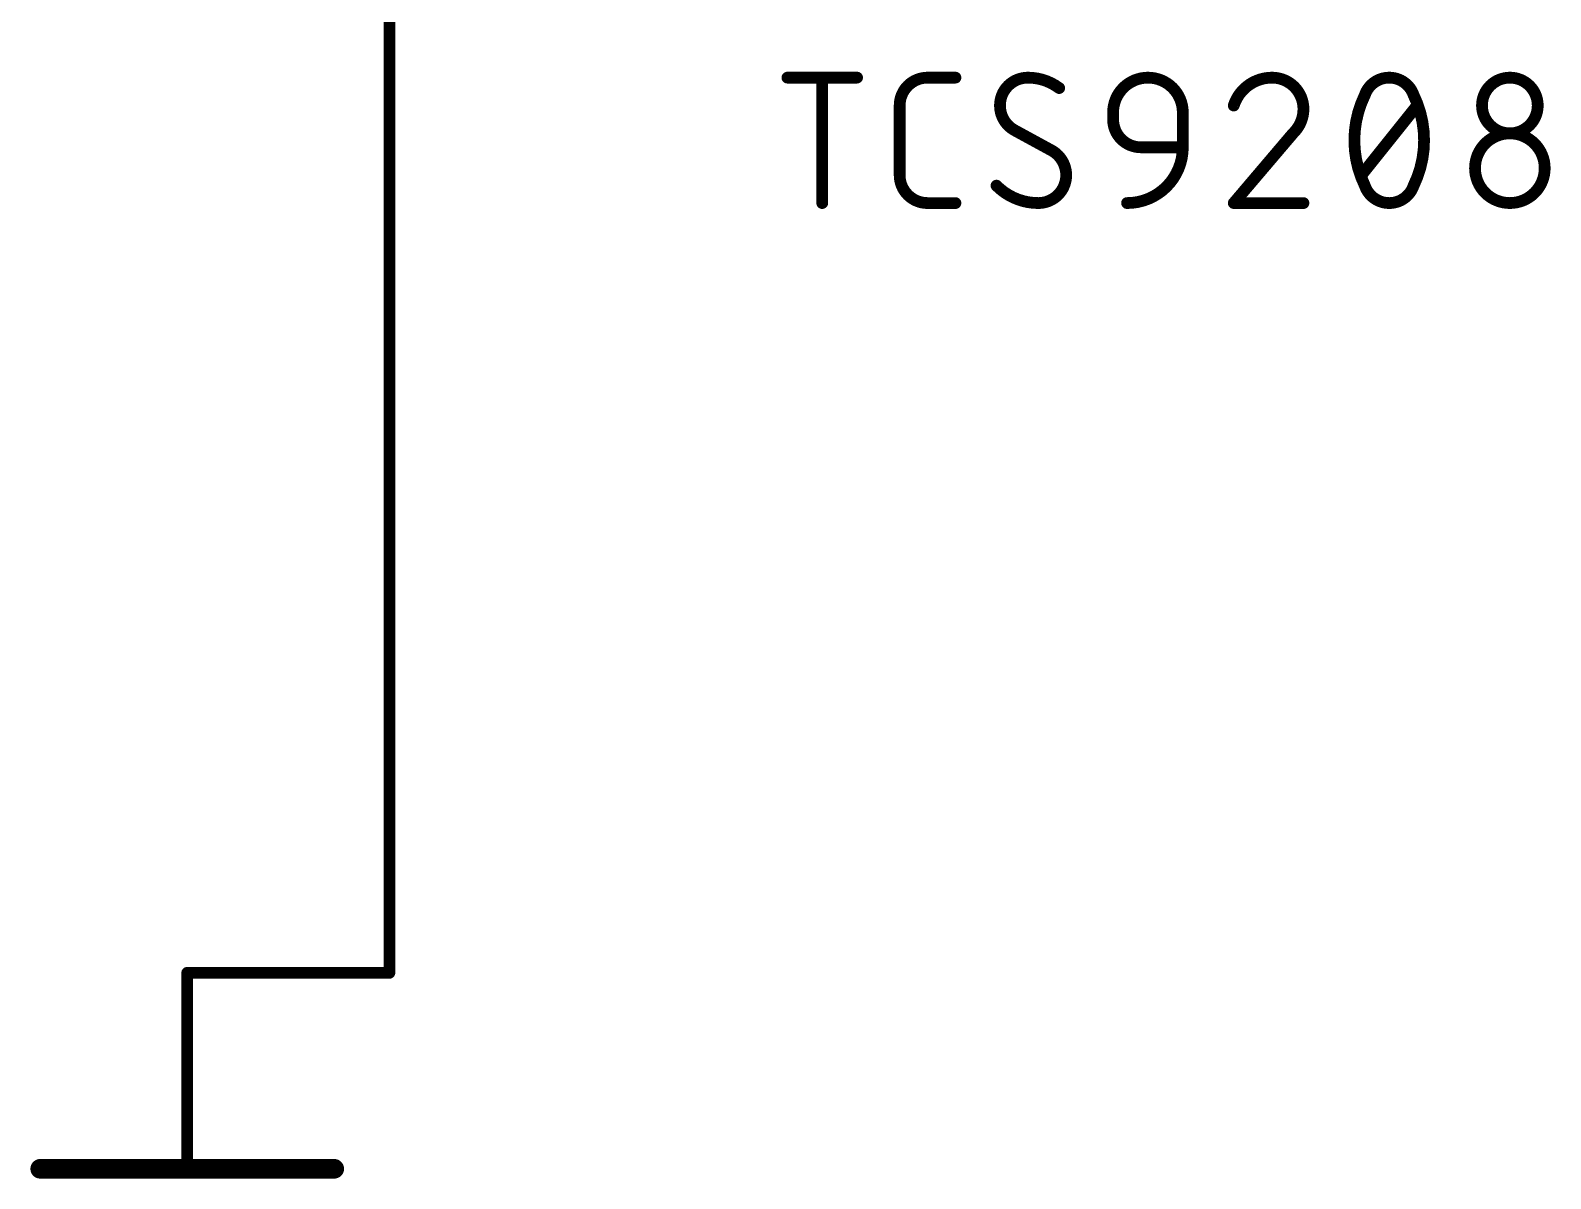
# Model space of a CAD drawing. Extents: x 3 to 264, y 2 to 181.
# Drawn here: x 43.55 to 63.25, y 44.17 to 59.05 of the extents above; entities that cross this region are included whole.
import ezdxf

# ---------------------------------------------------------------- set-up
doc = ezdxf.new("R2010")
doc.units = 0
for name, color, linetype in [('91', 122, 'CONTINUOUS'), ('94', 12, 'CONTINUOUS'), ('97', 251, 'CONTINUOUS')]:
    doc.layers.add(name, color=color, linetype=linetype)

msp = doc.modelspace()

# ---------------------------------------------------------------- linework, layer by layer
at = {"layer": '91', "const_width": 0.1524}
for points in [[(48.2, 64.36), (48.2, 46.84)], [(48.2, 46.84), (45.58, 46.84)]]:
    msp.add_lwpolyline(points, dxfattribs=at)
at = {"layer": '91', "const_width": 0.0762}
for points in [[(45.58, 46.8781, 1), (45.58, 46.8019)], [(48.2, 46.8019, 1), (48.2, 46.8781)], [(48.1619, 46.84, 1), (48.2381, 46.84)]]:
    msp.add_lwpolyline(points, format="xyb", dxfattribs=at)
at = {"layer": '94'}
for points, const_width in [([(45.58, 46.84), (45.58, 44.3)], 0.1524), ([(43.675, 44.3), (47.485, 44.3)], 0.254)]:
    msp.add_lwpolyline(points, dxfattribs=dict(at, const_width=const_width))
for points, const_width in [([(45.6181, 46.84, 1), (45.5419, 46.84)], 0.0762), ([(43.675, 44.3635, 1), (43.675, 44.2365)], 0.127), ([(45.5419, 44.3, 1), (45.6181, 44.3)], 0.0762), ([(47.485, 44.2365, 1), (47.485, 44.3635)], 0.127)]:
    msp.add_lwpolyline(points, format="xyb", dxfattribs=dict(at, const_width=const_width))
at = {"layer": '97', "const_width": 0.1524}
for points in [[(53.3562, 58.4418), (54.2593, 58.4418)], [(53.8078, 56.8162), (53.8078, 58.4418)], [(55.1724, 58.4418), (55.5337, 58.4418)], [(54.8112, 57.1774), (54.8112, 58.0806)], [(60.7932, 57.1774), (61.5157, 58.0806)], [(57.5766, 57.8999), (57.5766, 57.9902)], [(58.4797, 57.9902), (58.4797, 57.5387)], [(56.7881, 57.4935), (56.2914, 57.7645)], [(59.9074, 57.7193), (59.1398, 56.8162)], [(58.4797, 57.5387), (57.9379, 57.5387)], [(55.5337, 56.8162), (55.1724, 56.8162)], [(59.1398, 56.8162), (60.0429, 56.8162)]]:
    msp.add_lwpolyline(points, dxfattribs=at)
at = {"layer": '97'}
for points, const_width in [([(53.3562, 58.4799, 1), (53.3562, 58.4037)], 0.0762), ([(53.8459, 58.4418, 1), (53.7697, 58.4418)], 0.0762), ([(54.2593, 58.4037, 1), (54.2593, 58.4799)], 0.0762), ([(55.1724, 58.4418, 0.4142), (54.8112, 58.0806)], 0.1524), ([(55.1724, 58.4799, 1), (55.1724, 58.4037)], 0.0762), ([(55.1724, 58.4037, 1), (55.1724, 58.4799)], 0.0762), ([(55.5337, 58.4037, 1), (55.5337, 58.4799)], 0.0762), ([(56.472, 58.4418, 0.4142), (56.1108, 58.0806)], 0.1524), ([(56.8784, 58.3063, 0.1623), (56.472, 58.4418)], 0.1524), ([(56.472, 58.4799, 1), (56.472, 58.4037)], 0.0762), ([(56.472, 58.4037, 1), (56.472, 58.4799)], 0.0762), ([(58.4797, 57.9902, 1), (57.5766, 57.9902)], 0.1524), ([(59.6365, 58.4418, 0.3252), (59.1397, 58.0806)], 0.1524), ([(60.0429, 58.0354, 0.4142), (59.6365, 58.4418)], 0.1524), ([(59.6365, 58.4799, 1), (59.6365, 58.4037)], 0.0762), ([(59.6365, 58.4037, 1), (59.6365, 58.4799)], 0.0762), ([(61.1544, 58.4418, 0.3205), (60.8383, 58.216)], 0.1524), ([(61.4705, 58.216, 0.3205), (61.1544, 58.4418)], 0.1524), ([(61.1544, 58.4799, 1), (61.1544, 58.4037)], 0.0762), ([(61.1544, 58.4037, 1), (61.1544, 58.4799)], 0.0762), ([(63.0788, 58.0806, 1), (62.3563, 58.0806)], 0.1524), ([(56.8556, 58.2759, 1), (56.9013, 58.3368)], 0.0762), ([(54.8493, 58.0806, 1), (54.7731, 58.0806)], 0.0762), ([(54.7731, 58.0806, 1), (54.8493, 58.0806)], 0.0762), ([(56.1108, 58.0806, 0.2656), (56.2914, 57.7645)], 0.1524), ([(56.1489, 58.0806, 1), (56.0727, 58.0806)], 0.0762), ([(56.0727, 58.0806, 1), (56.1489, 58.0806)], 0.0762), ([(59.1035, 58.0923, 1), (59.176, 58.0688)], 0.0762), ([(59.9074, 57.7193, 0.2053), (60.0429, 58.0354)], 0.1524), ([(60.081, 58.0354, 1), (60.0048, 58.0354)], 0.0762), ([(60.8383, 58.216, 0.1139), (60.7029, 57.629)], 0.1524), ([(60.8023, 58.2284, 1), (60.8744, 58.2037)], 0.0762), ([(60.8726, 58.1993, 1), (60.8041, 58.2327)], 0.0762), ([(61.606, 57.629, 0.1139), (61.4705, 58.216)], 0.1524), ([(61.5048, 58.2327, 1), (61.4363, 58.1993)], 0.0762), ([(61.4345, 58.2037, 1), (61.5066, 58.2284)], 0.0762), ([(61.5454, 58.0568, 1), (61.4859, 58.1044)], 0.0762), ([(62.3563, 58.0806, 1), (63.0788, 58.0806)], 0.1524), ([(62.3944, 58.0806, 1), (62.3182, 58.0806)], 0.0762), ([(62.3182, 58.0806, 1), (62.3944, 58.0806)], 0.0762), ([(63.1169, 58.0806, 1), (63.0407, 58.0806)], 0.0762), ([(63.0407, 58.0806, 1), (63.1169, 58.0806)], 0.0762), ([(57.6147, 57.9902, 1), (57.5385, 57.9902)], 0.0762), ([(57.5385, 57.9902, 1), (57.6147, 57.9902)], 0.0762), ([(57.5766, 57.8999, 0.4142), (57.9379, 57.5387)], 0.1524), ([(57.6147, 57.8999, 1), (57.5385, 57.8999)], 0.0762), ([(57.5385, 57.8999, 1), (57.6147, 57.8999)], 0.0762), ([(58.5178, 57.9902, 1), (58.4416, 57.9902)], 0.0762), ([(58.4416, 57.9902, 1), (58.5178, 57.9902)], 0.0762), ([(60.0048, 58.0354, 1), (60.081, 58.0354)], 0.0762), ([(56.3096, 57.7979, 1), (56.2731, 57.731)], 0.0762), ([(56.272, 57.7316, 1), (56.3107, 57.7973)], 0.0762), ([(59.8811, 57.7469, 1), (59.9337, 57.6917)], 0.0762), ([(59.9364, 57.6946, 1), (59.8784, 57.744)], 0.0762), ([(63.1691, 57.2678, 1), (62.266, 57.2678)], 0.1524), ([(56.8074, 57.5264, 1), (56.7688, 57.4607)], 0.0762), ([(56.9687, 57.1774, 0.2656), (56.7881, 57.4935)], 0.1524), ([(56.7699, 57.4601, 1), (56.8063, 57.527)], 0.0762), ([(57.7573, 56.8162, 0.4142), (58.4797, 57.5387)], 0.1524), ([(57.9379, 57.5768, 1), (57.9379, 57.5006)], 0.0762), ([(57.9379, 57.5006, 1), (57.9379, 57.5768)], 0.0762), ([(58.5178, 57.5387, 1), (58.4416, 57.5387)], 0.0762), ([(58.4416, 57.5387, 1), (58.5178, 57.5387)], 0.0762), ([(58.4797, 57.5006, 1), (58.4797, 57.5768)], 0.0762), ([(60.7029, 57.629, 0.1139), (60.8383, 57.042)], 0.1524), ([(60.741, 57.629, 1), (60.6648, 57.629)], 0.0762), ([(60.6648, 57.629, 1), (60.741, 57.629)], 0.0762), ([(61.4705, 57.042, 0.1139), (61.606, 57.629)], 0.1524), ([(61.6441, 57.629, 1), (61.5679, 57.629)], 0.0762), ([(61.5679, 57.629, 1), (61.6441, 57.629)], 0.0762), ([(62.266, 57.2678, 1), (63.1691, 57.2678)], 0.1524), ([(62.3041, 57.2678, 1), (62.2279, 57.2678)], 0.0762), ([(63.2072, 57.2678, 1), (63.131, 57.2678)], 0.0762), ([(54.8112, 57.1774, 0.4142), (55.1724, 56.8162)], 0.1524), ([(54.8493, 57.1774, 1), (54.7731, 57.1774)], 0.0762), ([(54.7731, 57.1774, 1), (54.8493, 57.1774)], 0.0762), ([(56.6075, 56.8162, 0.4142), (56.9687, 57.1774)], 0.1524), ([(57.0068, 57.1774, 1), (56.9306, 57.1774)], 0.0762), ([(56.9306, 57.1774, 1), (57.0068, 57.1774)], 0.0762), ([(60.7634, 57.2012, 1), (60.8229, 57.1536)], 0.0762), ([(62.2279, 57.2678, 1), (62.3041, 57.2678)], 0.0762), ([(63.131, 57.2678, 1), (63.2072, 57.2678)], 0.0762), ([(56.0656, 57.042, 0.2), (56.6075, 56.8162)], 0.1524), ([(56.0927, 57.0688, 1), (56.0386, 57.0151)], 0.0762), ([(60.8383, 57.042, 0.3205), (61.1544, 56.8162)], 0.1524), ([(60.8744, 57.0543, 1), (60.8023, 57.0296)], 0.0762), ([(60.8041, 57.0253, 1), (60.8726, 57.0587)], 0.0762), ([(61.1544, 56.8162, 0.3205), (61.4705, 57.042)], 0.1524), ([(61.4363, 57.0587, 1), (61.5048, 57.0253)], 0.0762), ([(61.5066, 57.0296, 1), (61.4345, 57.0543)], 0.0762), ([(53.7697, 56.8162, 1), (53.8459, 56.8162)], 0.0762), ([(55.1724, 56.8543, 1), (55.1724, 56.7781)], 0.0762), ([(55.1724, 56.7781, 1), (55.1724, 56.8543)], 0.0762), ([(55.5337, 56.7781, 1), (55.5337, 56.8543)], 0.0762), ([(56.6075, 56.8543, 1), (56.6075, 56.7781)], 0.0762), ([(56.6075, 56.7781, 1), (56.6075, 56.8543)], 0.0762), ([(57.7573, 56.8543, 1), (57.7573, 56.7781)], 0.0762), ([(59.1107, 56.8409, 1), (59.1688, 56.7915)], 0.0762), ([(59.1398, 56.8543, 1), (59.1398, 56.7781)], 0.0762), ([(60.0429, 56.7781, 1), (60.0429, 56.8543)], 0.0762), ([(61.1544, 56.8543, 1), (61.1544, 56.7781)], 0.0762), ([(61.1544, 56.7781, 1), (61.1544, 56.8543)], 0.0762)]:
    msp.add_lwpolyline(points, format="xyb", dxfattribs=dict(at, const_width=const_width))

doc.saveas('drawing.dxf')
